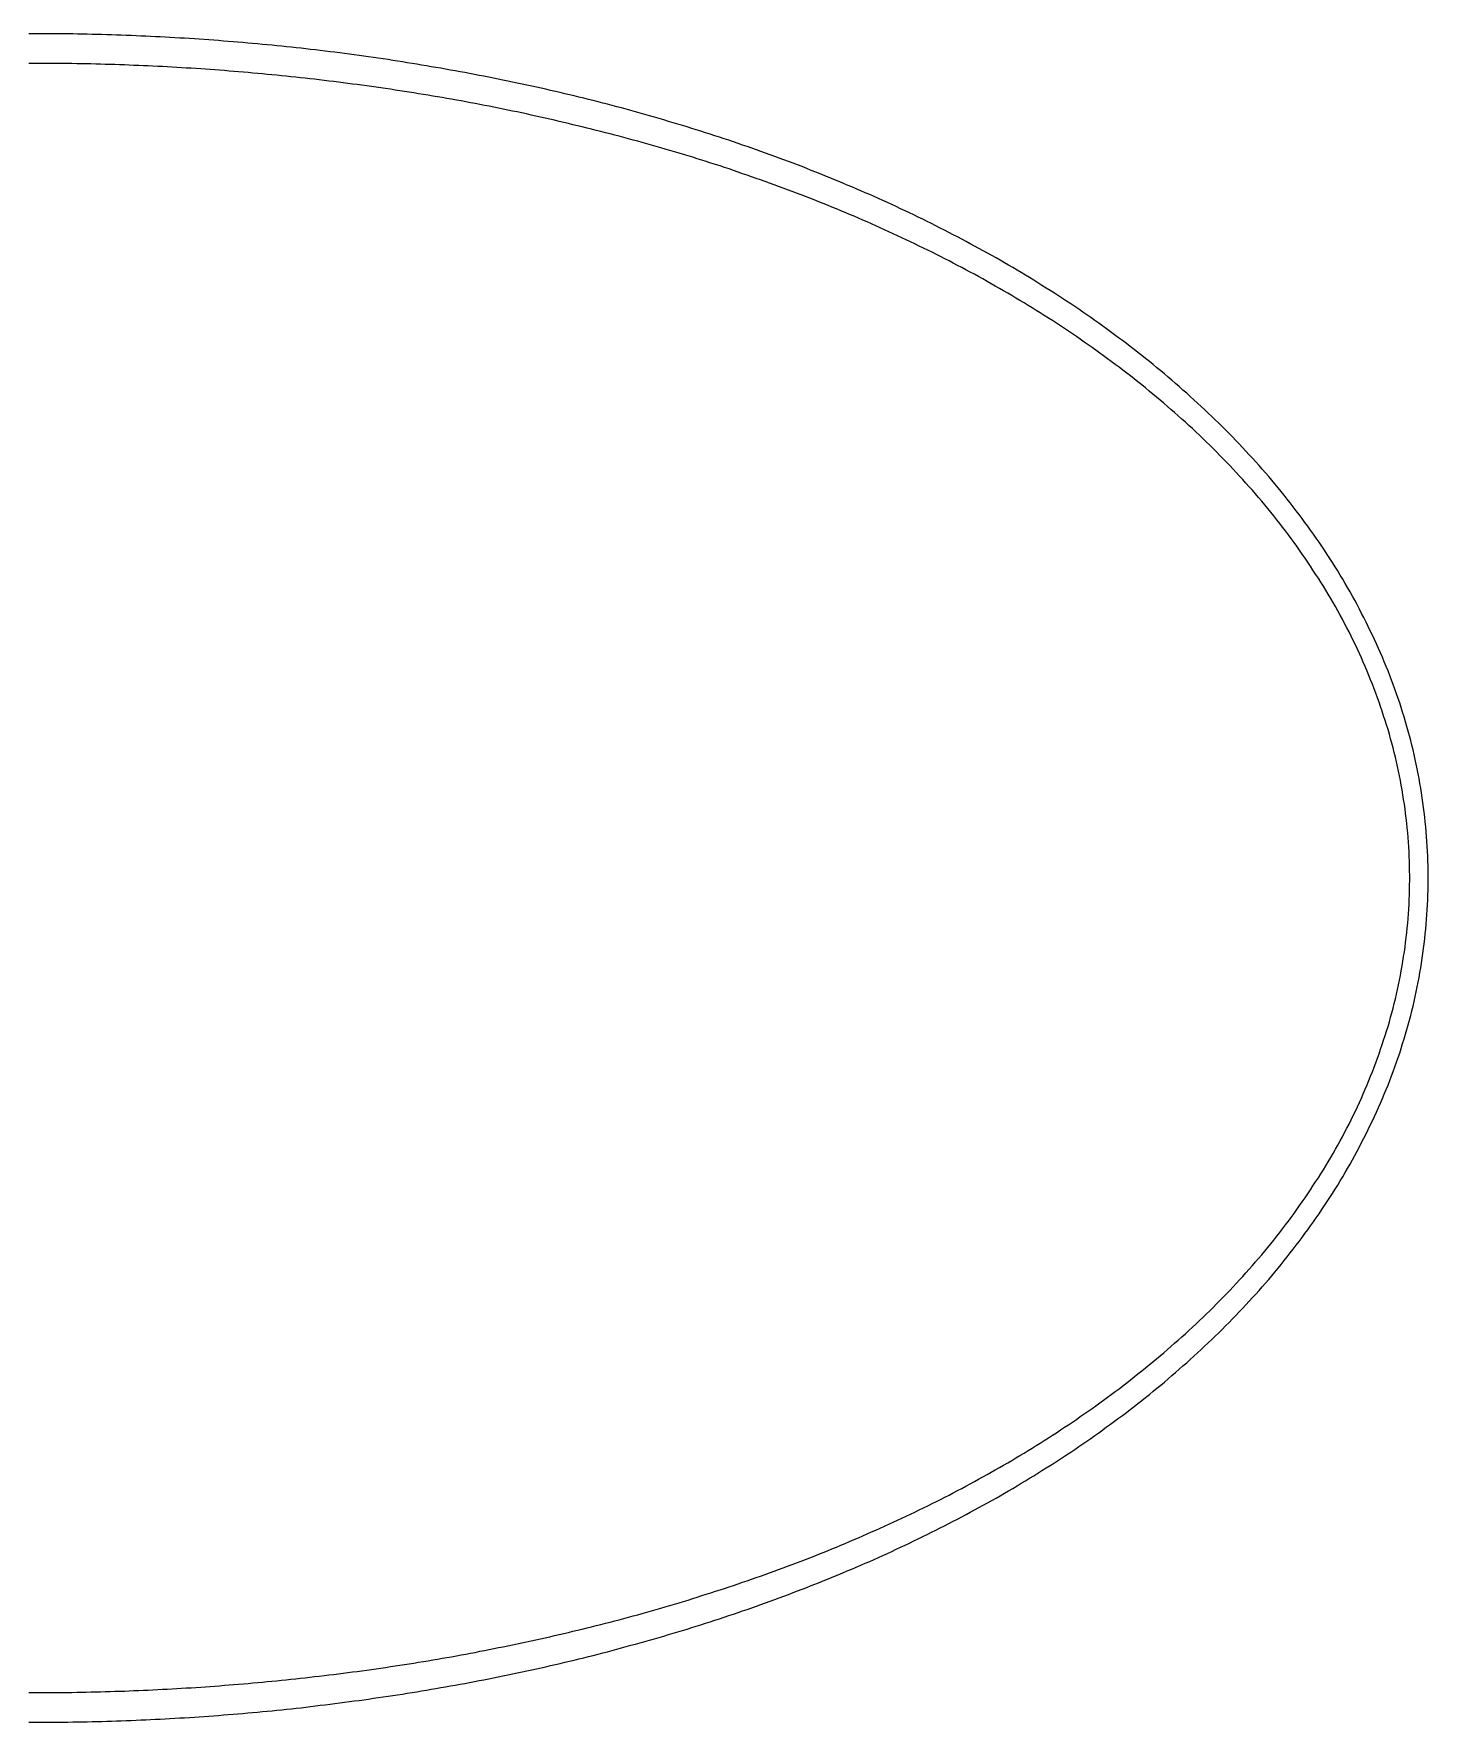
# Model space of a CAD drawing. Header units: millimetres. Extents: x 0 to 5600, y -67 to 2530.
# Drawn here: x 5223.78 to 5232.13, y 864.99 to 875.09 of the extents above; entities that cross this region are included whole.
import ezdxf

# ---------------------------------------------------------------- set-up
doc = ezdxf.new("R2010")
doc.units = ezdxf.units.MM
doc.layers.add('내부선 및 부속', color=4, linetype='Continuous')

msp = doc.modelspace()

# ---------------------------------------------------------------- linework, layer by layer
at = {"layer": '내부선 및 부속', "linetype": 'Continuous', "flags": 128}
for points in [[(5223.783, 875.094), (5223.754, 875.094)], [(5223.783, 864.994), (5223.812, 864.994), (5223.841, 864.994), (5223.87, 864.994), (5223.899, 864.994), (5223.929, 864.994), (5223.958, 864.995), (5223.987, 864.995), (5224.016, 864.996), (5224.045, 864.996), (5224.074, 864.997), (5224.103, 864.997), (5224.132, 864.998), (5224.162, 864.999), (5224.191, 864.999), (5224.22, 865), (5224.249, 865.001), (5224.278, 865.002), (5224.307, 865.003), (5224.336, 865.004), (5224.365, 865.005), (5224.395, 865.006), (5224.424, 865.008), (5224.453, 865.009), (5224.482, 865.01), (5224.511, 865.012), (5224.54, 865.013), (5224.569, 865.015), (5224.598, 865.016), (5224.627, 865.018), (5224.657, 865.02), (5224.686, 865.021), (5224.715, 865.023), (5224.744, 865.025), (5224.773, 865.027), (5224.802, 865.029), (5224.831, 865.031), (5224.86, 865.033), (5224.889, 865.035), (5224.918, 865.038), (5224.947, 865.04), (5224.976, 865.042), (5225.005, 865.045), (5225.034, 865.047), (5225.064, 865.05), (5225.093, 865.052), (5225.122, 865.055), (5225.151, 865.058), (5225.18, 865.06), (5225.209, 865.063), (5225.238, 865.066), (5225.267, 865.069), (5225.296, 865.072), (5225.325, 865.075), (5225.354, 865.078), (5225.383, 865.081), (5225.412, 865.085), (5225.44, 865.088), (5225.469, 865.091), (5225.498, 865.095), (5225.527, 865.098), (5225.556, 865.102), (5225.585, 865.105), (5225.614, 865.109), (5225.643, 865.113), (5225.672, 865.117), (5225.701, 865.121), (5225.73, 865.124), (5225.759, 865.128), (5225.787, 865.132), (5225.816, 865.137), (5225.845, 865.141), (5225.874, 865.145), (5225.903, 865.149), (5225.932, 865.154), (5225.96, 865.158), (5225.989, 865.162), (5226.018, 865.167), (5226.047, 865.172), (5226.076, 865.176), (5226.104, 865.181), (5226.133, 865.186), (5226.162, 865.191), (5226.19, 865.196), (5226.219, 865.201), (5226.248, 865.206), (5226.277, 865.211), (5226.305, 865.216), (5226.334, 865.221), (5226.363, 865.226), (5226.391, 865.232), (5226.42, 865.237), (5226.449, 865.243), (5226.477, 865.248), (5226.506, 865.254), (5226.534, 865.26), (5226.563, 865.265), (5226.591, 865.271), (5226.62, 865.277), (5226.649, 865.283), (5226.677, 865.289), (5226.677, 865.289), (5226.706, 865.295), (5226.734, 865.301), (5226.763, 865.307), (5226.791, 865.314), (5226.819, 865.32), (5226.848, 865.326), (5226.876, 865.333), (5226.905, 865.339), (5226.933, 865.346), (5226.961, 865.353), (5226.99, 865.36), (5227.018, 865.366), (5227.046, 865.373), (5227.075, 865.38), (5227.103, 865.387), (5227.131, 865.394), (5227.16, 865.402), (5227.188, 865.409), (5227.216, 865.416), (5227.244, 865.423), (5227.272, 865.431), (5227.301, 865.438), (5227.329, 865.446), (5227.357, 865.454), (5227.385, 865.461), (5227.413, 865.469), (5227.441, 865.477), (5227.469, 865.485), (5227.497, 865.493), (5227.525, 865.501), (5227.553, 865.509), (5227.581, 865.518), (5227.609, 865.526), (5227.637, 865.534), (5227.665, 865.543), (5227.693, 865.551), (5227.721, 865.56), (5227.748, 865.569), (5227.776, 865.577), (5227.804, 865.586), (5227.832, 865.595), (5227.859, 865.604), (5227.887, 865.613), (5227.915, 865.622), (5227.943, 865.632), (5227.97, 865.641), (5227.998, 865.65), (5228.025, 865.66), (5228.053, 865.669), (5228.08, 865.679), (5228.108, 865.688), (5228.135, 865.698), (5228.163, 865.708), (5228.19, 865.718), (5228.218, 865.728), (5228.245, 865.738), (5228.272, 865.748), (5228.3, 865.758), (5228.327, 865.769), (5228.354, 865.779), (5228.381, 865.79), (5228.409, 865.8), (5228.436, 865.811), (5228.463, 865.821), (5228.49, 865.832), (5228.517, 865.843), (5228.544, 865.854), (5228.571, 865.865), (5228.598, 865.876), (5228.625, 865.887), (5228.652, 865.899), (5228.679, 865.91), (5228.705, 865.922), (5228.732, 865.933), (5228.759, 865.945), (5228.786, 865.956), (5228.812, 865.968), (5228.839, 865.98), (5228.865, 865.992), (5228.892, 866.004), (5228.919, 866.016), (5228.945, 866.029), (5228.971, 866.041), (5228.998, 866.053), (5229.024, 866.066), (5229.05, 866.078), (5229.077, 866.091), (5229.103, 866.104), (5229.129, 866.117), (5229.155, 866.13), (5229.181, 866.143), (5229.207, 866.156), (5229.233, 866.169), (5229.259, 866.182), (5229.285, 866.196), (5229.311, 866.209), (5229.337, 866.223), (5229.363, 866.236), (5229.388, 866.25), (5229.414, 866.264), (5229.414, 866.264), (5229.44, 866.278), (5229.465, 866.292), (5229.491, 866.306), (5229.516, 866.321), (5229.542, 866.335), (5229.567, 866.349), (5229.592, 866.364), (5229.617, 866.379), (5229.643, 866.393), (5229.668, 866.408), (5229.693, 866.423), (5229.718, 866.438), (5229.743, 866.453), (5229.768, 866.468), (5229.792, 866.484), (5229.817, 866.499), (5229.842, 866.515), (5229.866, 866.53), (5229.891, 866.546), (5229.916, 866.562), (5229.94, 866.578), (5229.964, 866.594), (5229.989, 866.61), (5230.013, 866.626), (5230.037, 866.643), (5230.061, 866.659), (5230.085, 866.676), (5230.109, 866.692), (5230.133, 866.709), (5230.157, 866.726), (5230.181, 866.743), (5230.204, 866.76), (5230.228, 866.777), (5230.252, 866.795), (5230.275, 866.812), (5230.298, 866.829), (5230.322, 866.847), (5230.345, 866.865), (5230.368, 866.883), (5230.391, 866.901), (5230.414, 866.919), (5230.437, 866.937), (5230.46, 866.955), (5230.482, 866.974), (5230.505, 866.992), (5230.528, 867.011), (5230.55, 867.029), (5230.572, 867.048), (5230.595, 867.067), (5230.617, 867.086), (5230.639, 867.105), (5230.661, 867.125), (5230.683, 867.144), (5230.704, 867.164), (5230.726, 867.183), (5230.748, 867.203), (5230.769, 867.223), (5230.79, 867.243), (5230.812, 867.263), (5230.833, 867.283), (5230.854, 867.303), (5230.875, 867.323), (5230.895, 867.344), (5230.916, 867.365), (5230.937, 867.385), (5230.957, 867.406), (5230.977, 867.427), (5230.998, 867.448), (5231.018, 867.469), (5231.038, 867.491), (5231.057, 867.512), (5231.077, 867.534), (5231.097, 867.555), (5231.116, 867.577), (5231.135, 867.599), (5231.155, 867.621), (5231.174, 867.643), (5231.193, 867.665), (5231.211, 867.687), (5231.23, 867.71), (5231.248, 867.732), (5231.267, 867.755), (5231.285, 867.778), (5231.303, 867.801), (5231.321, 867.824), (5231.339, 867.847), (5231.356, 867.87), (5231.374, 867.893), (5231.391, 867.917), (5231.408, 867.94), (5231.425, 867.964), (5231.442, 867.988), (5231.459, 868.012), (5231.476, 868.036), (5231.492, 868.06), (5231.508, 868.084), (5231.524, 868.108), (5231.54, 868.133), (5231.556, 868.157), (5231.571, 868.182), (5231.571, 868.182), (5231.587, 868.207), (5231.602, 868.232), (5231.617, 868.257), (5231.632, 868.282), (5231.646, 868.307), (5231.661, 868.332), (5231.675, 868.358), (5231.689, 868.383), (5231.703, 868.409), (5231.717, 868.435), (5231.73, 868.461), (5231.744, 868.487), (5231.757, 868.513), (5231.77, 868.539), (5231.782, 868.565), (5231.795, 868.591), (5231.807, 868.618), (5231.819, 868.644), (5231.831, 868.671), (5231.843, 868.698), (5231.855, 868.724), (5231.866, 868.751), (5231.877, 868.778), (5231.888, 868.805), (5231.898, 868.833), (5231.909, 868.86), (5231.919, 868.887), (5231.929, 868.915), (5231.939, 868.942), (5231.948, 868.97), (5231.958, 868.997), (5231.967, 869.025), (5231.975, 869.053), (5231.984, 869.081), (5231.992, 869.109), (5232.001, 869.137), (5232.008, 869.165), (5232.016, 869.193), (5232.024, 869.221), (5232.031, 869.25), (5232.038, 869.278), (5232.044, 869.306), (5232.051, 869.335), (5232.057, 869.363), (5232.063, 869.392), (5232.069, 869.42), (5232.074, 869.449), (5232.079, 869.478), (5232.084, 869.507), (5232.089, 869.535), (5232.093, 869.564), (5232.097, 869.593), (5232.101, 869.622), (5232.105, 869.651), (5232.108, 869.68), (5232.111, 869.709), (5232.114, 869.738), (5232.117, 869.767), (5232.119, 869.796), (5232.121, 869.825), (5232.123, 869.854), (5232.125, 869.884), (5232.126, 869.913), (5232.127, 869.942), (5232.128, 869.971), (5232.129, 870), (5232.129, 870.029), (5232.129, 870.059), (5232.129, 870.088), (5232.128, 870.117), (5232.127, 870.146), (5232.126, 870.175), (5232.125, 870.205), (5232.123, 870.234), (5232.121, 870.263), (5232.119, 870.292), (5232.117, 870.321), (5232.114, 870.35), (5232.111, 870.379), (5232.108, 870.408), (5232.105, 870.437), (5232.101, 870.466), (5232.097, 870.495), (5232.093, 870.524), (5232.089, 870.553), (5232.084, 870.582), (5232.079, 870.61), (5232.074, 870.639), (5232.069, 870.668), (5232.063, 870.696), (5232.057, 870.725), (5232.051, 870.753), (5232.044, 870.782), (5232.038, 870.81), (5232.031, 870.839), (5232.024, 870.867), (5232.016, 870.895), (5232.008, 870.923), (5232.001, 870.951), (5231.992, 870.979), (5231.992, 870.979), (5231.984, 871.007), (5231.975, 871.035), (5231.967, 871.063), (5231.958, 871.091), (5231.948, 871.118), (5231.939, 871.146), (5231.929, 871.173), (5231.919, 871.201), (5231.909, 871.228), (5231.898, 871.255), (5231.888, 871.283), (5231.877, 871.31), (5231.866, 871.337), (5231.855, 871.364), (5231.843, 871.39), (5231.831, 871.417), (5231.819, 871.444), (5231.807, 871.47), (5231.795, 871.497), (5231.782, 871.523), (5231.77, 871.549), (5231.757, 871.575), (5231.744, 871.602), (5231.73, 871.627), (5231.717, 871.653), (5231.703, 871.679), (5231.689, 871.705), (5231.675, 871.73), (5231.661, 871.756), (5231.646, 871.781), (5231.632, 871.806), (5231.617, 871.831), (5231.602, 871.856), (5231.587, 871.881), (5231.571, 871.906), (5231.556, 871.931), (5231.54, 871.955), (5231.524, 871.98), (5231.508, 872.004), (5231.492, 872.028), (5231.476, 872.052), (5231.459, 872.076), (5231.442, 872.1), (5231.425, 872.124), (5231.408, 872.148), (5231.391, 872.171), (5231.374, 872.195), (5231.356, 872.218), (5231.339, 872.241), (5231.321, 872.265), (5231.303, 872.288), (5231.285, 872.31), (5231.267, 872.333), (5231.248, 872.356), (5231.23, 872.378), (5231.211, 872.401), (5231.193, 872.423), (5231.174, 872.445), (5231.155, 872.467), (5231.135, 872.489), (5231.116, 872.511), (5231.097, 872.533), (5231.077, 872.555), (5231.057, 872.576), (5231.038, 872.598), (5231.018, 872.619), (5230.998, 872.64), (5230.977, 872.661), (5230.957, 872.682), (5230.937, 872.703), (5230.916, 872.724), (5230.895, 872.744), (5230.875, 872.765), (5230.854, 872.785), (5230.833, 872.805), (5230.812, 872.825), (5230.79, 872.846), (5230.769, 872.865), (5230.748, 872.885), (5230.726, 872.905), (5230.704, 872.925), (5230.683, 872.944), (5230.661, 872.963), (5230.639, 872.983), (5230.617, 873.002), (5230.595, 873.021), (5230.572, 873.04), (5230.55, 873.059), (5230.528, 873.077), (5230.505, 873.096), (5230.482, 873.115), (5230.46, 873.133), (5230.437, 873.151), (5230.414, 873.169), (5230.391, 873.187), (5230.368, 873.205), (5230.345, 873.223), (5230.322, 873.241), (5230.298, 873.259), (5230.275, 873.276), (5230.275, 873.276), (5230.252, 873.294), (5230.228, 873.311), (5230.204, 873.328), (5230.181, 873.345), (5230.157, 873.362), (5230.133, 873.379), (5230.109, 873.396), (5230.085, 873.412), (5230.061, 873.429), (5230.037, 873.446), (5230.013, 873.462), (5229.989, 873.478), (5229.964, 873.494), (5229.94, 873.51), (5229.916, 873.526), (5229.891, 873.542), (5229.866, 873.558), (5229.842, 873.573), (5229.817, 873.589), (5229.792, 873.604), (5229.768, 873.62), (5229.743, 873.635), (5229.718, 873.65), (5229.693, 873.665), (5229.668, 873.68), (5229.643, 873.695), (5229.617, 873.71), (5229.592, 873.724), (5229.567, 873.739), (5229.542, 873.753), (5229.516, 873.768), (5229.491, 873.782), (5229.465, 873.796), (5229.44, 873.81), (5229.414, 873.824), (5229.388, 873.838), (5229.363, 873.852), (5229.337, 873.865), (5229.311, 873.879), (5229.285, 873.892), (5229.259, 873.906), (5229.233, 873.919), (5229.207, 873.932), (5229.181, 873.945), (5229.155, 873.958), (5229.129, 873.971), (5229.103, 873.984), (5229.077, 873.997), (5229.05, 874.01), (5229.024, 874.022), (5228.998, 874.035), (5228.971, 874.047), (5228.945, 874.06), (5228.919, 874.072), (5228.892, 874.084), (5228.865, 874.096), (5228.839, 874.108), (5228.812, 874.12), (5228.786, 874.132), (5228.759, 874.143), (5228.732, 874.155), (5228.705, 874.167), (5228.679, 874.178), (5228.652, 874.189), (5228.625, 874.201), (5228.598, 874.212), (5228.571, 874.223), (5228.544, 874.234), (5228.517, 874.245), (5228.49, 874.256), (5228.463, 874.267), (5228.436, 874.277), (5228.409, 874.288), (5228.381, 874.299), (5228.354, 874.309), (5228.327, 874.319), (5228.3, 874.33), (5228.272, 874.34), (5228.245, 874.35), (5228.218, 874.36), (5228.19, 874.37), (5228.163, 874.38), (5228.135, 874.39), (5228.108, 874.4), (5228.08, 874.409), (5228.053, 874.419), (5228.025, 874.428), (5227.998, 874.438), (5227.97, 874.447), (5227.943, 874.457), (5227.915, 874.466), (5227.887, 874.475), (5227.859, 874.484), (5227.832, 874.493), (5227.804, 874.502), (5227.776, 874.511), (5227.748, 874.519), (5227.721, 874.528), (5227.693, 874.537), (5227.665, 874.545), (5227.665, 874.545), (5227.637, 874.554), (5227.609, 874.562), (5227.581, 874.57), (5227.553, 874.579), (5227.525, 874.587), (5227.497, 874.595), (5227.469, 874.603), (5227.441, 874.611), (5227.413, 874.619), (5227.385, 874.627), (5227.357, 874.634), (5227.329, 874.642), (5227.301, 874.65), (5227.272, 874.657), (5227.244, 874.665), (5227.216, 874.672), (5227.188, 874.679), (5227.16, 874.687), (5227.131, 874.694), (5227.103, 874.701), (5227.075, 874.708), (5227.046, 874.715), (5227.018, 874.722), (5226.99, 874.729), (5226.961, 874.735), (5226.933, 874.742), (5226.905, 874.749), (5226.876, 874.755), (5226.848, 874.762), (5226.819, 874.768), (5226.791, 874.774), (5226.763, 874.781), (5226.734, 874.787), (5226.706, 874.793), (5226.677, 874.799), (5226.649, 874.805), (5226.62, 874.811), (5226.591, 874.817), (5226.563, 874.823), (5226.534, 874.829), (5226.506, 874.834), (5226.477, 874.84), (5226.449, 874.845), (5226.42, 874.851), (5226.391, 874.856), (5226.363, 874.862), (5226.334, 874.867), (5226.305, 874.872), (5226.277, 874.877), (5226.248, 874.883), (5226.219, 874.888), (5226.19, 874.893), (5226.162, 874.897), (5226.133, 874.902), (5226.104, 874.907), (5226.076, 874.912), (5226.047, 874.917), (5226.018, 874.921), (5225.989, 874.926), (5225.96, 874.93), (5225.932, 874.935), (5225.903, 874.939), (5225.874, 874.943), (5225.845, 874.947), (5225.816, 874.952), (5225.787, 874.956), (5225.759, 874.96), (5225.73, 874.964), (5225.701, 874.968), (5225.672, 874.971), (5225.643, 874.975), (5225.614, 874.979), (5225.585, 874.983), (5225.556, 874.986), (5225.527, 874.99), (5225.498, 874.993), (5225.469, 874.997), (5225.44, 875), (5225.412, 875.003), (5225.383, 875.007), (5225.354, 875.01), (5225.325, 875.013), (5225.296, 875.016), (5225.267, 875.019), (5225.238, 875.022), (5225.209, 875.025), (5225.18, 875.028), (5225.151, 875.03), (5225.122, 875.033), (5225.093, 875.036), (5225.064, 875.038), (5225.034, 875.041), (5225.005, 875.043), (5224.976, 875.046), (5224.947, 875.048), (5224.918, 875.05), (5224.889, 875.053), (5224.86, 875.055), (5224.831, 875.057), (5224.802, 875.059), (5224.802, 875.059), (5224.773, 875.061), (5224.744, 875.063), (5224.715, 875.065), (5224.686, 875.067), (5224.657, 875.068), (5224.627, 875.07), (5224.598, 875.072), (5224.569, 875.073), (5224.54, 875.075), (5224.511, 875.076), (5224.482, 875.078), (5224.453, 875.079), (5224.424, 875.08), (5224.395, 875.082), (5224.365, 875.083), (5224.336, 875.084), (5224.307, 875.085), (5224.278, 875.086), (5224.249, 875.087), (5224.22, 875.088), (5224.191, 875.089), (5224.162, 875.09), (5224.132, 875.09), (5224.103, 875.091), (5224.074, 875.092), (5224.045, 875.092), (5224.016, 875.093), (5223.987, 875.093), (5223.958, 875.093), (5223.929, 875.094), (5223.899, 875.094), (5223.87, 875.094), (5223.841, 875.094), (5223.812, 875.094), (5223.783, 875.094), (5223.783, 875.094)], [(5223.783, 874.917), (5223.754, 874.917)], [(5223.783, 865.171), (5223.811, 865.171), (5223.84, 865.171), (5223.868, 865.171), (5223.897, 865.171), (5223.926, 865.171), (5223.954, 865.172), (5223.983, 865.172), (5224.011, 865.172), (5224.04, 865.173), (5224.068, 865.173), (5224.097, 865.174), (5224.125, 865.175), (5224.154, 865.175), (5224.183, 865.176), (5224.211, 865.177), (5224.24, 865.178), (5224.268, 865.179), (5224.297, 865.179), (5224.325, 865.18), (5224.354, 865.182), (5224.382, 865.183), (5224.411, 865.184), (5224.439, 865.185), (5224.468, 865.186), (5224.496, 865.188), (5224.525, 865.189), (5224.553, 865.191), (5224.582, 865.192), (5224.611, 865.194), (5224.639, 865.195), (5224.668, 865.197), (5224.696, 865.199), (5224.725, 865.2), (5224.753, 865.202), (5224.782, 865.204), (5224.81, 865.206), (5224.839, 865.208), (5224.867, 865.21), (5224.895, 865.212), (5224.924, 865.215), (5224.952, 865.217), (5224.981, 865.219), (5225.009, 865.221), (5225.038, 865.224), (5225.066, 865.226), (5225.095, 865.229), (5225.123, 865.231), (5225.152, 865.234), (5225.18, 865.237), (5225.208, 865.239), (5225.237, 865.242), (5225.265, 865.245), (5225.294, 865.248), (5225.322, 865.251), (5225.351, 865.254), (5225.379, 865.257), (5225.407, 865.26), (5225.436, 865.263), (5225.464, 865.267), (5225.492, 865.27), (5225.521, 865.273), (5225.549, 865.277), (5225.578, 865.28), (5225.606, 865.284), (5225.634, 865.287), (5225.662, 865.291), (5225.691, 865.295), (5225.719, 865.298), (5225.747, 865.302), (5225.776, 865.306), (5225.804, 865.31), (5225.832, 865.314), (5225.861, 865.318), (5225.889, 865.322), (5225.917, 865.327), (5225.945, 865.331), (5225.974, 865.335), (5226.002, 865.339), (5226.03, 865.344), (5226.058, 865.348), (5226.086, 865.353), (5226.115, 865.358), (5226.143, 865.362), (5226.171, 865.367), (5226.199, 865.372), (5226.227, 865.377), (5226.255, 865.381), (5226.283, 865.386), (5226.312, 865.391), (5226.34, 865.397), (5226.368, 865.402), (5226.396, 865.407), (5226.424, 865.412), (5226.452, 865.418), (5226.48, 865.423), (5226.508, 865.428), (5226.536, 865.434), (5226.564, 865.44), (5226.592, 865.445), (5226.62, 865.451), (5226.62, 865.451), (5226.648, 865.457), (5226.676, 865.463), (5226.704, 865.468), (5226.732, 865.474), (5226.76, 865.48), (5226.788, 865.487), (5226.816, 865.493), (5226.843, 865.499), (5226.871, 865.505), (5226.899, 865.512), (5226.927, 865.518), (5226.955, 865.524), (5226.983, 865.531), (5227.01, 865.538), (5227.038, 865.544), (5227.066, 865.551), (5227.094, 865.558), (5227.121, 865.565), (5227.149, 865.572), (5227.177, 865.579), (5227.204, 865.586), (5227.232, 865.593), (5227.26, 865.6), (5227.287, 865.607), (5227.315, 865.615), (5227.342, 865.622), (5227.37, 865.63), (5227.398, 865.637), (5227.425, 865.645), (5227.453, 865.653), (5227.48, 865.66), (5227.508, 865.668), (5227.535, 865.676), (5227.562, 865.684), (5227.59, 865.692), (5227.617, 865.7), (5227.645, 865.709), (5227.672, 865.717), (5227.699, 865.725), (5227.727, 865.734), (5227.754, 865.742), (5227.781, 865.751), (5227.808, 865.759), (5227.836, 865.768), (5227.863, 865.777), (5227.89, 865.785), (5227.917, 865.794), (5227.944, 865.803), (5227.971, 865.812), (5227.998, 865.822), (5228.025, 865.831), (5228.052, 865.84), (5228.079, 865.849), (5228.106, 865.859), (5228.133, 865.868), (5228.16, 865.878), (5228.187, 865.888), (5228.214, 865.897), (5228.241, 865.907), (5228.268, 865.917), (5228.294, 865.927), (5228.321, 865.937), (5228.348, 865.947), (5228.375, 865.957), (5228.401, 865.968), (5228.428, 865.978), (5228.454, 865.988), (5228.481, 865.999), (5228.507, 866.01), (5228.534, 866.02), (5228.56, 866.031), (5228.587, 866.042), (5228.613, 866.053), (5228.64, 866.064), (5228.666, 866.075), (5228.692, 866.086), (5228.718, 866.097), (5228.745, 866.109), (5228.771, 866.12), (5228.797, 866.132), (5228.823, 866.143), (5228.849, 866.155), (5228.875, 866.167), (5228.901, 866.178), (5228.927, 866.19), (5228.953, 866.202), (5228.979, 866.214), (5229.005, 866.227), (5229.031, 866.239), (5229.056, 866.251), (5229.082, 866.264), (5229.108, 866.276), (5229.134, 866.289), (5229.159, 866.302), (5229.185, 866.314), (5229.21, 866.327), (5229.236, 866.34), (5229.261, 866.353), (5229.286, 866.366), (5229.312, 866.38), (5229.312, 866.38), (5229.337, 866.393), (5229.362, 866.406), (5229.387, 866.42), (5229.413, 866.434), (5229.438, 866.447), (5229.463, 866.461), (5229.488, 866.475), (5229.513, 866.489), (5229.537, 866.503), (5229.562, 866.517), (5229.587, 866.532), (5229.612, 866.546), (5229.636, 866.56), (5229.661, 866.575), (5229.685, 866.59), (5229.71, 866.604), (5229.734, 866.619), (5229.759, 866.634), (5229.783, 866.649), (5229.807, 866.664), (5229.831, 866.68), (5229.856, 866.695), (5229.88, 866.711), (5229.904, 866.726), (5229.928, 866.742), (5229.951, 866.758), (5229.975, 866.773), (5229.999, 866.789), (5230.023, 866.805), (5230.046, 866.822), (5230.07, 866.838), (5230.093, 866.854), (5230.117, 866.871), (5230.14, 866.887), (5230.163, 866.904), (5230.186, 866.921), (5230.209, 866.938), (5230.232, 866.955), (5230.255, 866.972), (5230.278, 866.989), (5230.301, 867.007), (5230.324, 867.024), (5230.346, 867.042), (5230.369, 867.059), (5230.391, 867.077), (5230.414, 867.095), (5230.436, 867.113), (5230.458, 867.131), (5230.48, 867.149), (5230.502, 867.167), (5230.524, 867.186), (5230.546, 867.204), (5230.568, 867.223), (5230.589, 867.242), (5230.611, 867.261), (5230.632, 867.28), (5230.654, 867.299), (5230.675, 867.318), (5230.696, 867.337), (5230.717, 867.357), (5230.738, 867.376), (5230.759, 867.396), (5230.779, 867.415), (5230.8, 867.435), (5230.821, 867.455), (5230.841, 867.475), (5230.861, 867.496), (5230.881, 867.516), (5230.901, 867.536), (5230.921, 867.557), (5230.941, 867.577), (5230.961, 867.598), (5230.98, 867.619), (5230.999, 867.64), (5231.019, 867.661), (5231.038, 867.682), (5231.057, 867.704), (5231.076, 867.725), (5231.095, 867.747), (5231.113, 867.768), (5231.132, 867.79), (5231.15, 867.812), (5231.168, 867.834), (5231.186, 867.856), (5231.204, 867.878), (5231.222, 867.901), (5231.24, 867.923), (5231.257, 867.946), (5231.275, 867.969), (5231.292, 867.991), (5231.309, 868.014), (5231.326, 868.037), (5231.342, 868.06), (5231.359, 868.084), (5231.375, 868.107), (5231.392, 868.131), (5231.408, 868.154), (5231.424, 868.178), (5231.439, 868.202), (5231.455, 868.226), (5231.455, 868.226), (5231.471, 868.25), (5231.486, 868.274), (5231.501, 868.298), (5231.516, 868.323), (5231.53, 868.347), (5231.545, 868.372), (5231.559, 868.396), (5231.574, 868.421), (5231.588, 868.446), (5231.601, 868.471), (5231.615, 868.496), (5231.628, 868.522), (5231.642, 868.547), (5231.655, 868.572), (5231.667, 868.598), (5231.68, 868.624), (5231.693, 868.649), (5231.705, 868.675), (5231.717, 868.701), (5231.729, 868.727), (5231.74, 868.753), (5231.752, 868.78), (5231.763, 868.806), (5231.774, 868.832), (5231.784, 868.859), (5231.795, 868.885), (5231.805, 868.912), (5231.815, 868.939), (5231.825, 868.966), (5231.835, 868.993), (5231.844, 869.02), (5231.853, 869.047), (5231.862, 869.074), (5231.871, 869.101), (5231.879, 869.128), (5231.888, 869.156), (5231.896, 869.183), (5231.903, 869.211), (5231.911, 869.238), (5231.918, 869.266), (5231.925, 869.294), (5231.932, 869.321), (5231.938, 869.349), (5231.945, 869.377), (5231.951, 869.405), (5231.956, 869.433), (5231.962, 869.461), (5231.967, 869.489), (5231.972, 869.518), (5231.977, 869.546), (5231.981, 869.574), (5231.986, 869.602), (5231.99, 869.631), (5231.993, 869.659), (5231.997, 869.687), (5232, 869.716), (5232.003, 869.744), (5232.006, 869.773), (5232.008, 869.801), (5232.01, 869.83), (5232.012, 869.858), (5232.014, 869.887), (5232.015, 869.915), (5232.016, 869.944), (5232.017, 869.973), (5232.017, 870.001), (5232.018, 870.03), (5232.018, 870.058), (5232.017, 870.087), (5232.017, 870.116), (5232.016, 870.144), (5232.015, 870.173), (5232.014, 870.201), (5232.012, 870.23), (5232.01, 870.258), (5232.008, 870.287), (5232.006, 870.315), (5232.003, 870.344), (5232, 870.372), (5231.997, 870.401), (5231.993, 870.429), (5231.99, 870.458), (5231.986, 870.486), (5231.981, 870.514), (5231.977, 870.542), (5231.972, 870.571), (5231.967, 870.599), (5231.962, 870.627), (5231.956, 870.655), (5231.951, 870.683), (5231.945, 870.711), (5231.938, 870.739), (5231.932, 870.767), (5231.925, 870.794), (5231.918, 870.822), (5231.911, 870.85), (5231.903, 870.877), (5231.896, 870.905), (5231.888, 870.932), (5231.879, 870.96), (5231.879, 870.96), (5231.871, 870.987), (5231.862, 871.014), (5231.853, 871.041), (5231.844, 871.069), (5231.835, 871.096), (5231.825, 871.122), (5231.815, 871.149), (5231.805, 871.176), (5231.795, 871.203), (5231.784, 871.229), (5231.774, 871.256), (5231.763, 871.282), (5231.752, 871.309), (5231.74, 871.335), (5231.729, 871.361), (5231.717, 871.387), (5231.705, 871.413), (5231.693, 871.439), (5231.68, 871.465), (5231.667, 871.49), (5231.655, 871.516), (5231.642, 871.541), (5231.628, 871.566), (5231.615, 871.592), (5231.601, 871.617), (5231.588, 871.642), (5231.574, 871.667), (5231.559, 871.692), (5231.545, 871.716), (5231.53, 871.741), (5231.516, 871.765), (5231.501, 871.79), (5231.486, 871.814), (5231.471, 871.838), (5231.455, 871.862), (5231.439, 871.886), (5231.424, 871.91), (5231.408, 871.934), (5231.392, 871.957), (5231.375, 871.981), (5231.359, 872.004), (5231.342, 872.028), (5231.326, 872.051), (5231.309, 872.074), (5231.292, 872.097), (5231.275, 872.12), (5231.257, 872.142), (5231.24, 872.165), (5231.222, 872.187), (5231.204, 872.21), (5231.186, 872.232), (5231.168, 872.254), (5231.15, 872.276), (5231.132, 872.298), (5231.113, 872.32), (5231.095, 872.341), (5231.076, 872.363), (5231.057, 872.384), (5231.038, 872.406), (5231.019, 872.427), (5230.999, 872.448), (5230.98, 872.469), (5230.961, 872.49), (5230.941, 872.511), (5230.921, 872.531), (5230.901, 872.552), (5230.881, 872.572), (5230.861, 872.593), (5230.841, 872.613), (5230.821, 872.633), (5230.8, 872.653), (5230.779, 872.673), (5230.759, 872.692), (5230.738, 872.712), (5230.717, 872.732), (5230.696, 872.751), (5230.675, 872.77), (5230.654, 872.789), (5230.632, 872.809), (5230.611, 872.828), (5230.589, 872.846), (5230.568, 872.865), (5230.546, 872.884), (5230.524, 872.902), (5230.502, 872.921), (5230.48, 872.939), (5230.458, 872.957), (5230.436, 872.975), (5230.414, 872.993), (5230.391, 873.011), (5230.369, 873.029), (5230.346, 873.047), (5230.324, 873.064), (5230.301, 873.082), (5230.278, 873.099), (5230.255, 873.116), (5230.232, 873.133), (5230.209, 873.15), (5230.186, 873.167), (5230.163, 873.184), (5230.163, 873.184), (5230.14, 873.201), (5230.117, 873.217), (5230.093, 873.234), (5230.07, 873.25), (5230.046, 873.267), (5230.023, 873.283), (5229.999, 873.299), (5229.975, 873.315), (5229.951, 873.331), (5229.928, 873.346), (5229.904, 873.362), (5229.88, 873.378), (5229.856, 873.393), (5229.831, 873.408), (5229.807, 873.424), (5229.783, 873.439), (5229.759, 873.454), (5229.734, 873.469), (5229.71, 873.484), (5229.685, 873.499), (5229.661, 873.513), (5229.636, 873.528), (5229.612, 873.542), (5229.587, 873.557), (5229.562, 873.571), (5229.537, 873.585), (5229.513, 873.599), (5229.488, 873.613), (5229.463, 873.627), (5229.438, 873.641), (5229.413, 873.655), (5229.387, 873.668), (5229.362, 873.682), (5229.337, 873.695), (5229.312, 873.708), (5229.286, 873.722), (5229.261, 873.735), (5229.236, 873.748), (5229.21, 873.761), (5229.185, 873.774), (5229.159, 873.787), (5229.134, 873.799), (5229.108, 873.812), (5229.082, 873.824), (5229.056, 873.837), (5229.031, 873.849), (5229.005, 873.861), (5228.979, 873.874), (5228.953, 873.886), (5228.927, 873.898), (5228.901, 873.91), (5228.875, 873.922), (5228.849, 873.933), (5228.823, 873.945), (5228.797, 873.957), (5228.771, 873.968), (5228.745, 873.979), (5228.718, 873.991), (5228.692, 874.002), (5228.666, 874.013), (5228.64, 874.024), (5228.613, 874.035), (5228.587, 874.046), (5228.56, 874.057), (5228.534, 874.068), (5228.507, 874.079), (5228.481, 874.089), (5228.454, 874.1), (5228.428, 874.11), (5228.401, 874.12), (5228.375, 874.131), (5228.348, 874.141), (5228.321, 874.151), (5228.294, 874.161), (5228.268, 874.171), (5228.241, 874.181), (5228.214, 874.191), (5228.187, 874.201), (5228.16, 874.21), (5228.133, 874.22), (5228.106, 874.229), (5228.079, 874.239), (5228.052, 874.248), (5228.025, 874.257), (5227.998, 874.267), (5227.971, 874.276), (5227.944, 874.285), (5227.917, 874.294), (5227.89, 874.303), (5227.863, 874.312), (5227.836, 874.32), (5227.808, 874.329), (5227.781, 874.338), (5227.754, 874.346), (5227.727, 874.355), (5227.699, 874.363), (5227.672, 874.371), (5227.645, 874.38), (5227.617, 874.388), (5227.59, 874.396), (5227.59, 874.396), (5227.562, 874.404), (5227.535, 874.412), (5227.508, 874.42), (5227.48, 874.428), (5227.453, 874.435), (5227.425, 874.443), (5227.398, 874.451), (5227.37, 874.458), (5227.342, 874.466), (5227.315, 874.473), (5227.287, 874.481), (5227.26, 874.488), (5227.232, 874.495), (5227.204, 874.502), (5227.177, 874.509), (5227.149, 874.516), (5227.121, 874.523), (5227.094, 874.53), (5227.066, 874.537), (5227.038, 874.544), (5227.01, 874.55), (5226.983, 874.557), (5226.955, 874.564), (5226.927, 874.57), (5226.899, 874.577), (5226.871, 874.583), (5226.843, 874.589), (5226.816, 874.595), (5226.788, 874.602), (5226.76, 874.608), (5226.732, 874.614), (5226.704, 874.62), (5226.676, 874.626), (5226.648, 874.631), (5226.62, 874.637), (5226.592, 874.643), (5226.564, 874.649), (5226.536, 874.654), (5226.508, 874.66), (5226.48, 874.665), (5226.452, 874.671), (5226.424, 874.676), (5226.396, 874.681), (5226.368, 874.686), (5226.34, 874.692), (5226.312, 874.697), (5226.283, 874.702), (5226.255, 874.707), (5226.227, 874.712), (5226.199, 874.716), (5226.171, 874.721), (5226.143, 874.726), (5226.115, 874.731), (5226.086, 874.735), (5226.058, 874.74), (5226.03, 874.744), (5226.002, 874.749), (5225.974, 874.753), (5225.945, 874.757), (5225.917, 874.762), (5225.889, 874.766), (5225.861, 874.77), (5225.832, 874.774), (5225.804, 874.778), (5225.776, 874.782), (5225.747, 874.786), (5225.719, 874.79), (5225.691, 874.793), (5225.662, 874.797), (5225.634, 874.801), (5225.606, 874.804), (5225.578, 874.808), (5225.549, 874.811), (5225.521, 874.815), (5225.492, 874.818), (5225.464, 874.822), (5225.436, 874.825), (5225.407, 874.828), (5225.379, 874.831), (5225.351, 874.834), (5225.322, 874.837), (5225.294, 874.84), (5225.265, 874.843), (5225.237, 874.846), (5225.208, 874.849), (5225.18, 874.851), (5225.152, 874.854), (5225.123, 874.857), (5225.095, 874.859), (5225.066, 874.862), (5225.038, 874.864), (5225.009, 874.867), (5224.981, 874.869), (5224.952, 874.871), (5224.924, 874.874), (5224.895, 874.876), (5224.867, 874.878), (5224.839, 874.88), (5224.81, 874.882), (5224.782, 874.884), (5224.782, 874.884), (5224.753, 874.886), (5224.725, 874.888), (5224.696, 874.889), (5224.668, 874.891), (5224.639, 874.893), (5224.611, 874.894), (5224.582, 874.896), (5224.553, 874.898), (5224.525, 874.899), (5224.496, 874.9), (5224.468, 874.902), (5224.439, 874.903), (5224.411, 874.904), (5224.382, 874.905), (5224.354, 874.907), (5224.325, 874.908), (5224.297, 874.909), (5224.268, 874.91), (5224.24, 874.91), (5224.211, 874.911), (5224.183, 874.912), (5224.154, 874.913), (5224.125, 874.914), (5224.097, 874.914), (5224.068, 874.915), (5224.04, 874.915), (5224.011, 874.916), (5223.983, 874.916), (5223.954, 874.916), (5223.926, 874.917), (5223.897, 874.917), (5223.868, 874.917), (5223.84, 874.917), (5223.811, 874.917), (5223.783, 874.917), (5223.783, 874.917)], [(5223.754, 865.171), (5223.783, 865.171), (5223.783, 865.171)], [(5223.754, 864.994), (5223.783, 864.994), (5223.783, 864.994)]]:
    msp.add_lwpolyline(points, dxfattribs=at)

doc.saveas('drawing.dxf')
